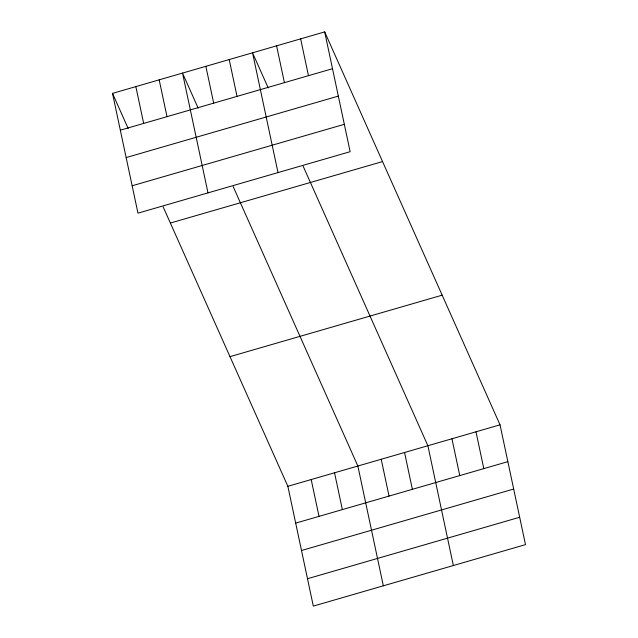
<?xml version="1.0" encoding="UTF-8"?>
<svg xmlns="http://www.w3.org/2000/svg" width="638" height="638" viewBox="0 0 638 638"><rect width="100%" height="100%" fill="white"/><g stroke="black" fill="none" stroke-linecap="round" stroke-linejoin="round"><path stroke-width="0.96" d="M324.686 31.9L350.142 151.692L137.968 213.164L112.503 93.371L324.686 31.9L500.032 424.836L525.497 544.629L313.314 606.1L287.858 486.308L163.137 206.832M120.327 130.184L332.51 68.713M126.149 157.57L338.331 96.099M132.146 185.778L344.329 124.306M170.37 223.045L382.553 161.573M229.991 356.642L442.166 295.171M287.858 486.308L500.032 424.836M295.681 523.128L507.856 461.657M301.503 550.506L513.678 489.035M307.5 578.722L519.675 517.251M268.215 87.916L252.544 52.802L278.009 172.587M303.178 166.263L427.891 445.739L453.355 565.531M198.195 108.205L182.524 73.083L207.988 192.875M233.157 186.551L357.87 466.027L383.334 585.812M112.503 93.371L128.174 128.493M475.988 431.806L483.811 468.619M451.943 438.777L459.767 475.589M404.556 452.501L412.379 489.314M300.634 38.87L308.465 75.683M381.213 459.264L389.036 496.077M276.589 45.832L284.412 82.645M334.535 472.79L342.359 509.602M229.201 59.565L237.025 96.378M311.192 479.553L319.016 516.365M205.867 66.328L213.69 103.141M159.181 79.846L167.012 116.666M135.846 86.608L143.67 123.421"/></g></svg>
